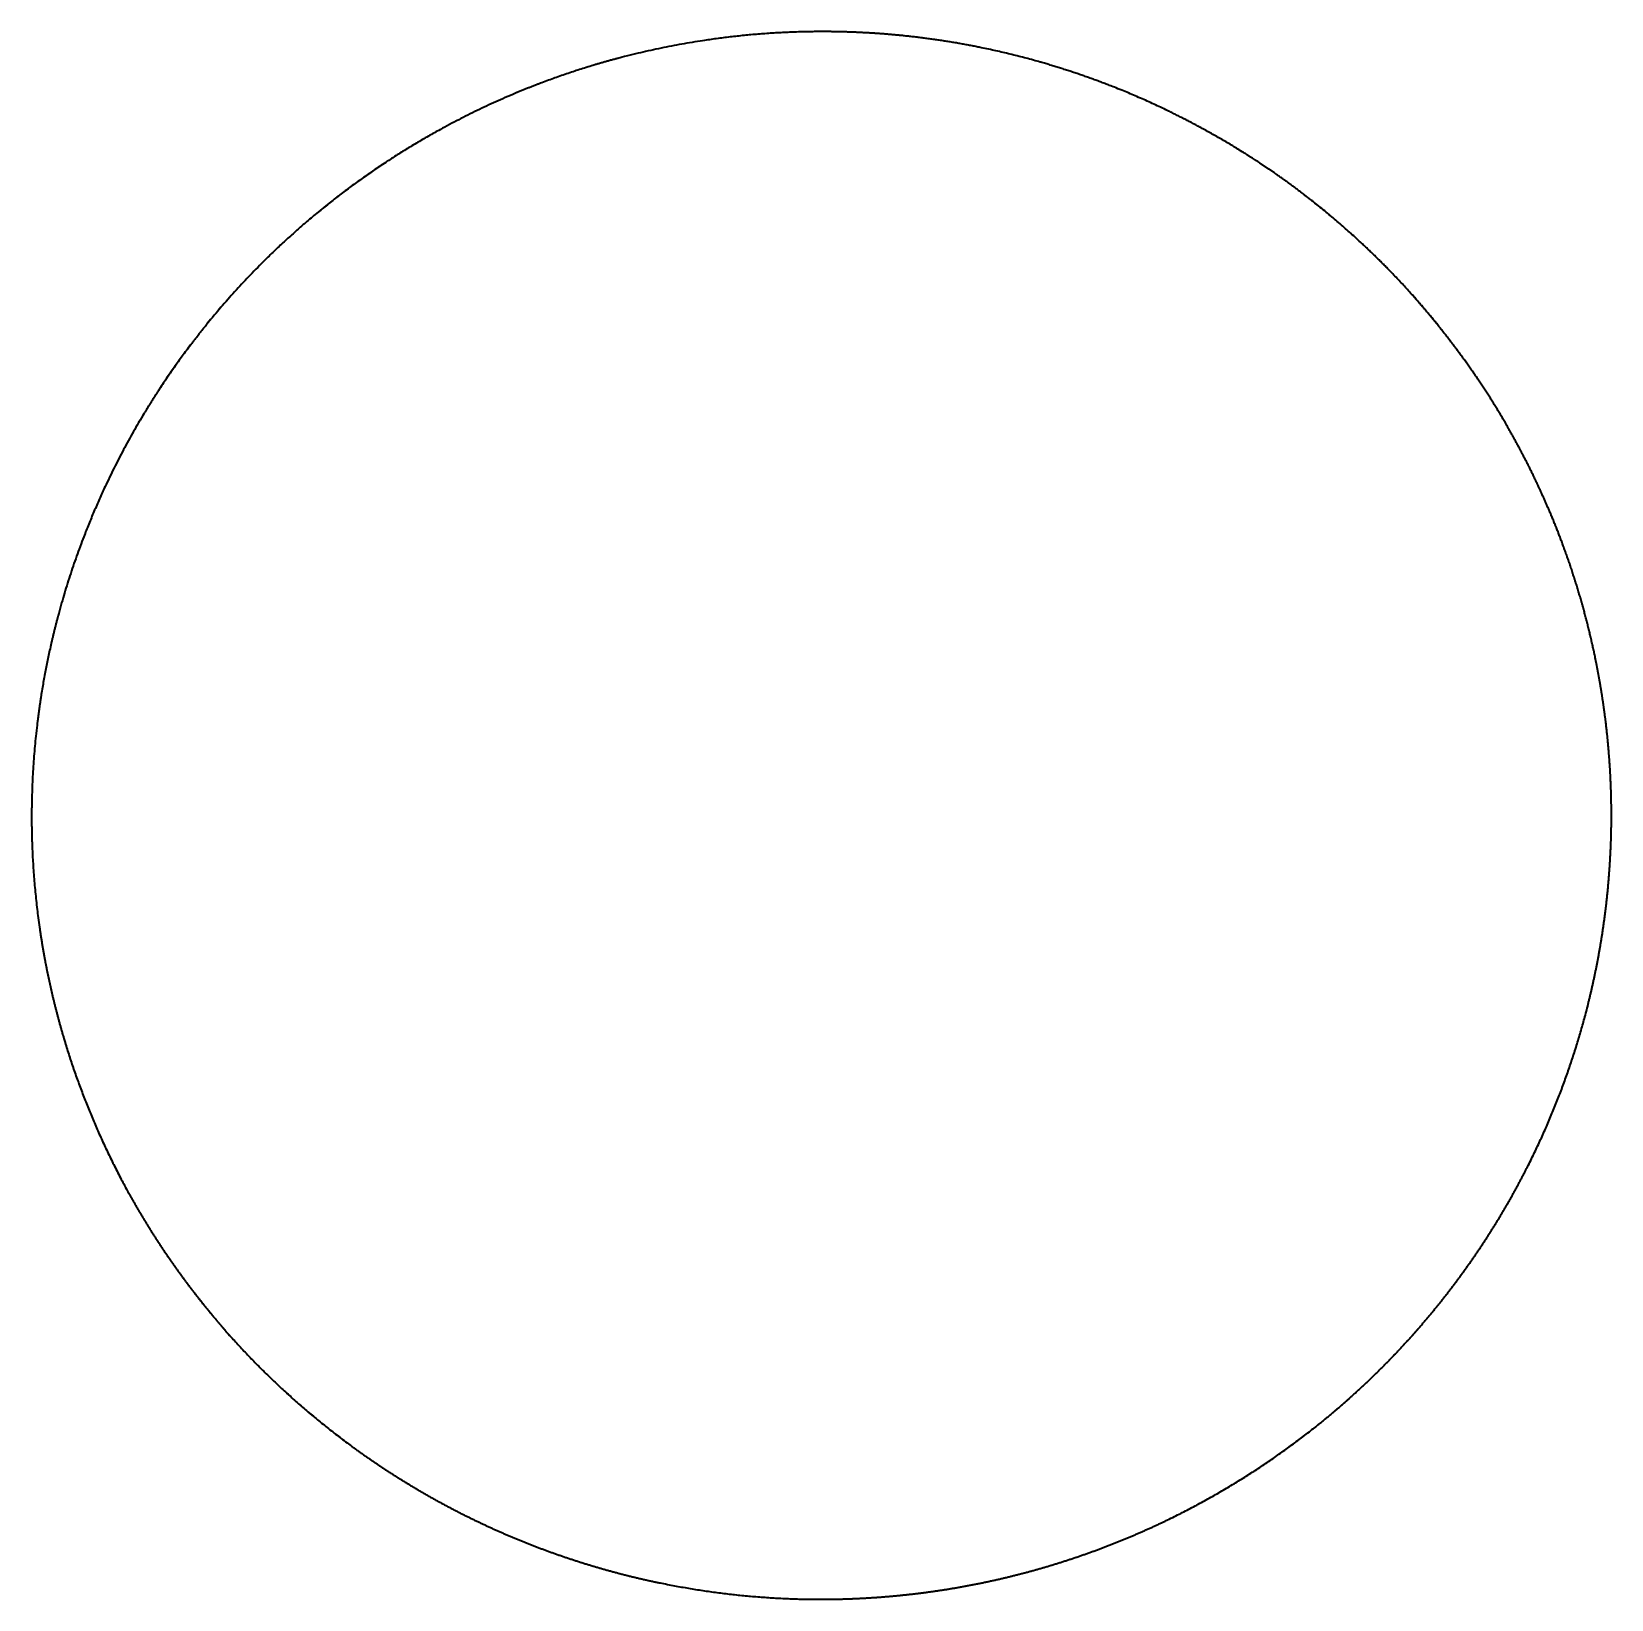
# Model space of a CAD drawing. Header units: millimetres. Extents: x 0 to 2650, y -1173 to 718.
# Drawn here: x 801.83 to 838.83, y -830.76 to -794.03 of the extents above; entities that cross this region are included whole.
import ezdxf

# ---------------------------------------------------------------- set-up
doc = ezdxf.new("R2010")
doc.units = ezdxf.units.MM
doc.layers.add('Blocks', color=7, linetype='Continuous')
doc.layers.add('Blocks$Inner', color=7, linetype='Continuous', lineweight=25, true_color=0x007f00)
doc.layers.add('Blocks$Outline', color=7, linetype='Continuous', lineweight=35, true_color=0xff3f3f)

# ---------------------------------------------------------------- blocks, each defined once
blk = doc.blocks.new('Balcony Lounge Bench Top')
at = {"layer": 'Blocks$Inner'}
for points, knots in [([(508.35, 113.2), (507.784, 113.2), (507.217, 113.174), (506.348, 113.092), (506.046, 113.057), (505.447, 112.97), (505.15, 112.92), (504.265, 112.747), (503.683, 112.604), (502.536, 112.26), (501.97, 112.06), (501.135, 111.718), (500.859, 111.596), (500.31, 111.339), (500.038, 111.203), (498.702, 110.493), (497.704, 109.828), (496.308, 108.688), (495.859, 108.284), (495.214, 107.64), (495.003, 107.42), (494.596, 106.972), (494.398, 106.744), (493.44, 105.581), (492.77, 104.583), (491.91, 102.984), (491.647, 102.43), (491.18, 101.311), (490.976, 100.743), (490.446, 99.016), (490.205, 97.833), (490.08, 96.617)], [316.072562, 316.072562, 316.072562, 316.072562, 318.574813, 318.574813, 319.900025, 319.900025, 321.225238, 321.225238, 323.875662, 323.875662, 326.526087, 326.526087, 327.8513, 327.8513, 329.176512, 329.176512, 334.477361, 334.477361, 337.127786, 337.127786, 338.452999, 338.452999, 339.778211, 339.778211, 345.079061, 345.079061, 347.729485, 347.729485, 350.37991, 350.37991, 355.68076, 355.68076, 355.68076, 355.68076]), ([(526.615, 92.772), (526.677, 93.379), (526.71, 93.989), (526.713, 94.599), (526.715, 95.209), (526.688, 95.818), (526.631, 96.424), (526.518, 97.634), (526.289, 98.82), (525.944, 99.983), (525.771, 100.566), (525.568, 101.146), (525.339, 101.709), (525.111, 102.27), (524.856, 102.818), (524.575, 103.353), (524.294, 103.888), (523.988, 104.407), (523.657, 104.911), (523.323, 105.418), (522.965, 105.908), (522.584, 106.38), (521.823, 107.322), (520.979, 108.179), (520.051, 108.952), (519.589, 109.338), (519.109, 109.7), (518.611, 110.038), (518.361, 110.208), (518.105, 110.373), (517.847, 110.53), (517.59, 110.687), (517.328, 110.838), (517.063, 110.982), (516.007, 111.556), (514.907, 112.021), (513.761, 112.377), (513.474, 112.467), (513.186, 112.549), (512.895, 112.624), (512.603, 112.699), (512.308, 112.767), (512.012, 112.828), (511.425, 112.948), (510.832, 113.04), (510.236, 113.102), (509.609, 113.167), (508.98, 113.2), (508.35, 113.2)], [285.000106, 285.000106, 285.000106, 285.000106, 286.83219, 286.83219, 286.83219, 288.660506, 288.660506, 288.660506, 292.297664, 292.297664, 292.297664, 294.129675, 294.129675, 294.129675, 295.947615, 295.947615, 295.947615, 297.761502, 297.761502, 297.761502, 299.58877, 299.58877, 299.58877, 303.230442, 303.230442, 303.230442, 305.048987, 305.048987, 305.048987, 305.965237, 305.965237, 305.965237, 306.878634, 306.878634, 306.878634, 310.511217, 310.511217, 310.511217, 311.422383, 311.422383, 311.422383, 312.338682, 312.338682, 312.338682, 314.159547, 314.159547, 314.159547, 316.072562, 316.072562, 316.072562, 316.072562]), ([(489.983, 94.74), (489.982, 93.558), (490.092, 92.388), (490.423, 90.654), (490.562, 90.077), (490.89, 88.95), (491.08, 88.398), (491.725, 86.773), (492.255, 85.731), (493.522, 83.741), (494.24, 82.82), (495.437, 81.55), (495.857, 81.146), (496.736, 80.375), (497.199, 80.006), (498.623, 78.979), (499.626, 78.393), (501.207, 77.659), (501.747, 77.439), (502.853, 77.048), (503.415, 76.88), (505.108, 76.459), (506.253, 76.287), (507.737, 76.209), (508.061, 76.2), (508.385, 76.2)], [228.674563, 228.674563, 228.674563, 228.674563, 232.193871, 232.193871, 233.953525, 233.953525, 235.713179, 235.713179, 239.232487, 239.232487, 242.751795, 242.751795, 244.511449, 244.511449, 246.271103, 246.271103, 249.790411, 249.790411, 251.550065, 251.550065, 253.309719, 253.309719, 256.829027, 256.829027, 257.803161, 257.803161, 257.803161, 257.803161]), ([(516.666, 78.192), (516.758, 78.239), (516.838, 78.281), (516.918, 78.323), (517.98, 78.887), (518.978, 79.549), (519.912, 80.311), (520.38, 80.692), (520.829, 81.097), (521.257, 81.523), (521.683, 81.946), (522.087, 82.389), (522.469, 82.853), (522.853, 83.317), (523.213, 83.8), (523.55, 84.3), (523.888, 84.802), (524.204, 85.327), (524.492, 85.86), (525.065, 86.926), (525.53, 88.037), (525.887, 89.196), (526.066, 89.777), (526.217, 90.367), (526.338, 90.963), (526.46, 91.562), (526.552, 92.164), (526.615, 92.772)], [266.498693, 266.498693, 266.498693, 266.498693, 266.771915, 266.771915, 266.771915, 270.413067, 270.413067, 270.413067, 272.239972, 272.239972, 272.239972, 274.053558, 274.053558, 274.053558, 275.871255, 275.871255, 275.871255, 277.703046, 277.703046, 277.703046, 281.339832, 281.339832, 281.339832, 283.168034, 283.168034, 283.168034, 285.000106, 285.000106, 285.000106, 285.000106]), ([(508.385, 76.2), (508.65, 76.2), (508.916, 76.206), (509.181, 76.217), (509.48, 76.23), (509.779, 76.251), (510.078, 76.279), (511.27, 76.39), (512.44, 76.617), (513.588, 76.959), (513.876, 77.045), (514.162, 77.138), (514.445, 77.239), (514.73, 77.339), (515.012, 77.447), (515.291, 77.561), (515.754, 77.751), (516.208, 77.959), (516.666, 78.192)], [257.803161, 257.803161, 257.803161, 257.803161, 258.608843, 258.608843, 258.608843, 259.519906, 259.519906, 259.519906, 263.152221, 263.152221, 263.152221, 264.0656, 264.0656, 264.0656, 264.981696, 264.981696, 264.981696, 266.498693, 266.498693, 266.498693, 266.498693])]:
    blk.add_open_spline(points, degree=3, knots=knots, dxfattribs=at)
blk.add_rational_spline([(490.08, 96.617), (490.016, 95.99), (489.984, 95.364), (489.983, 94.74)], [1, 0.99999999999, 0.99999999999, 1], degree=3, dxfattribs=at)
at = {"layer": 'Blocks$Outline'}
blk.add_rational_spline([(490.08, 96.617), (490.205, 97.833), (490.446, 99.016), (490.976, 100.743), (491.18, 101.311), (491.647, 102.43), (491.91, 102.984), (492.77, 104.583), (493.44, 105.581), (494.398, 106.744), (494.596, 106.972), (495.003, 107.42), (495.214, 107.64), (495.859, 108.284), (496.308, 108.688), (497.704, 109.828), (498.702, 110.493), (500.038, 111.203), (500.31, 111.339), (500.859, 111.596), (501.135, 111.718), (501.97, 112.06), (502.536, 112.26), (503.683, 112.604), (504.265, 112.747), (505.15, 112.92), (505.447, 112.97), (506.046, 113.057), (506.348, 113.092), (507.217, 113.174), (507.784, 113.2), (508.35, 113.2), (508.98, 113.2), (509.609, 113.167), (510.236, 113.102), (510.832, 113.04), (511.425, 112.948), (512.012, 112.828), (512.308, 112.767), (512.603, 112.699), (512.895, 112.624), (513.186, 112.549), (513.474, 112.467), (513.761, 112.377), (514.907, 112.021), (516.007, 111.556), (517.063, 110.982), (517.328, 110.838), (517.59, 110.687), (517.847, 110.53), (518.105, 110.373), (518.361, 110.208), (518.611, 110.038), (519.109, 109.7), (519.589, 109.338), (520.051, 108.952), (520.979, 108.179), (521.823, 107.322), (522.584, 106.38), (522.965, 105.908), (523.323, 105.418), (523.657, 104.911), (523.988, 104.407), (524.294, 103.888), (524.575, 103.353), (524.856, 102.818), (525.111, 102.27), (525.339, 101.709), (525.568, 101.146), (525.771, 100.566), (525.944, 99.983), (526.289, 98.82), (526.518, 97.634), (526.631, 96.424), (526.688, 95.818), (526.715, 95.209), (526.713, 94.599), (526.71, 93.989), (526.677, 93.379), (526.615, 92.772), (526.552, 92.164), (526.46, 91.562), (526.338, 90.963), (526.217, 90.367), (526.066, 89.777), (525.887, 89.196), (525.53, 88.037), (525.065, 86.926), (524.492, 85.86), (524.204, 85.327), (523.888, 84.802), (523.55, 84.3), (523.213, 83.8), (522.853, 83.317), (522.469, 82.853), (522.087, 82.389), (521.683, 81.946), (521.257, 81.523), (520.829, 81.097), (520.38, 80.692), (519.912, 80.311), (518.978, 79.549), (517.98, 78.887), (516.918, 78.323), (516.838, 78.281), (516.758, 78.239), (516.666, 78.192), (516.208, 77.959), (515.754, 77.751), (515.291, 77.561), (515.012, 77.447), (514.73, 77.339), (514.445, 77.239), (514.162, 77.138), (513.876, 77.045), (513.588, 76.959), (512.44, 76.617), (511.27, 76.39), (510.078, 76.279), (509.779, 76.251), (509.48, 76.23), (509.181, 76.217), (508.916, 76.206), (508.65, 76.2), (508.385, 76.2), (508.061, 76.2), (507.737, 76.209), (506.253, 76.287), (505.108, 76.459), (503.415, 76.88), (502.853, 77.048), (501.747, 77.439), (501.207, 77.659), (499.626, 78.393), (498.623, 78.979), (497.199, 80.006), (496.736, 80.375), (495.857, 81.146), (495.437, 81.55), (494.24, 82.82), (493.522, 83.741), (492.255, 85.731), (491.725, 86.773), (491.08, 88.398), (490.89, 88.95), (490.562, 90.077), (490.423, 90.654), (490.092, 92.388), (489.982, 93.558), (489.983, 94.74), (489.984, 95.364), (490.016, 95.99), (490.08, 96.617)], [1, 1, 1, 1, 1, 1, 1, 1, 1, 1, 1, 1, 1, 1, 1, 1, 1, 1, 1, 1, 1, 1, 1, 1, 1, 1, 1, 1, 1, 1, 1, 1, 1, 1, 1, 1, 1, 1, 1, 1, 1, 1, 1, 1, 1, 1, 1, 1, 1, 1, 1, 1, 1, 1, 1, 1, 1, 1, 1, 1, 1, 1, 1, 1, 1, 1, 1, 1, 1, 1, 1, 1, 1, 1, 1, 1, 1, 1, 1, 1, 1, 1, 1, 1, 1, 1, 1, 1, 1, 1, 1, 1, 1, 1, 1, 1, 1, 1, 1, 1, 1, 1, 1, 1, 1, 1, 1, 1, 1, 1, 1, 1, 1, 1, 1, 1, 1, 1, 1, 1, 1, 1, 1, 1, 1, 1, 1, 1, 1, 1, 1, 1, 1, 1, 1, 1, 1, 1, 1, 1, 1, 1, 1, 1, 1, 1, 1, 1, 1, 1, 0.99999999999, 0.99999999999, 1], degree=3, knots=[-355.68076, -355.68076, -355.68076, -355.68076, -350.37991, -350.37991, -347.729485, -347.729485, -345.079061, -345.079061, -339.778211, -339.778211, -338.452999, -338.452999, -337.127786, -337.127786, -334.477361, -334.477361, -329.176512, -329.176512, -327.8513, -327.8513, -326.526087, -326.526087, -323.875662, -323.875662, -321.225238, -321.225238, -319.900025, -319.900025, -318.574813, -318.574813, -316.072562, -316.072562, -316.072562, -314.159547, -314.159547, -314.159547, -312.338682, -312.338682, -312.338682, -311.422383, -311.422383, -311.422383, -310.511217, -310.511217, -310.511217, -306.878634, -306.878634, -306.878634, -305.965237, -305.965237, -305.965237, -305.048987, -305.048987, -305.048987, -303.230442, -303.230442, -303.230442, -299.58877, -299.58877, -299.58877, -297.761502, -297.761502, -297.761502, -295.947615, -295.947615, -295.947615, -294.129675, -294.129675, -294.129675, -292.297664, -292.297664, -292.297664, -288.660506, -288.660506, -288.660506, -286.83219, -286.83219, -286.83219, -285.000106, -285.000106, -285.000106, -283.168034, -283.168034, -283.168034, -281.339832, -281.339832, -281.339832, -277.703046, -277.703046, -277.703046, -275.871255, -275.871255, -275.871255, -274.053558, -274.053558, -274.053558, -272.239972, -272.239972, -272.239972, -270.413067, -270.413067, -270.413067, -266.771915, -266.771915, -266.771915, -266.498693, -266.498693, -266.498693, -264.981696, -264.981696, -264.981696, -264.0656, -264.0656, -264.0656, -263.152221, -263.152221, -263.152221, -259.519906, -259.519906, -259.519906, -258.608843, -258.608843, -258.608843, -257.803161, -257.803161, -257.803161, -256.829027, -256.829027, -253.309719, -253.309719, -251.550065, -251.550065, -249.790411, -249.790411, -246.271103, -246.271103, -244.511449, -244.511449, -242.751795, -242.751795, -239.232487, -239.232487, -235.713179, -235.713179, -233.953525, -233.953525, -232.193871, -232.193871, -228.674563, -228.674563, -228.674563, -226.793198, -226.793198, -226.793198, -226.793198], dxfattribs=at)

msp = doc.modelspace()

# ---------------------------------------------------------------- block references
at = {"layer": 'Blocks', "rotation": 270.0000000000026}
msp.add_blockref('Balcony Lounge Bench Top', (725.626, -304.048), dxfattribs=at)

doc.saveas('drawing.dxf')
